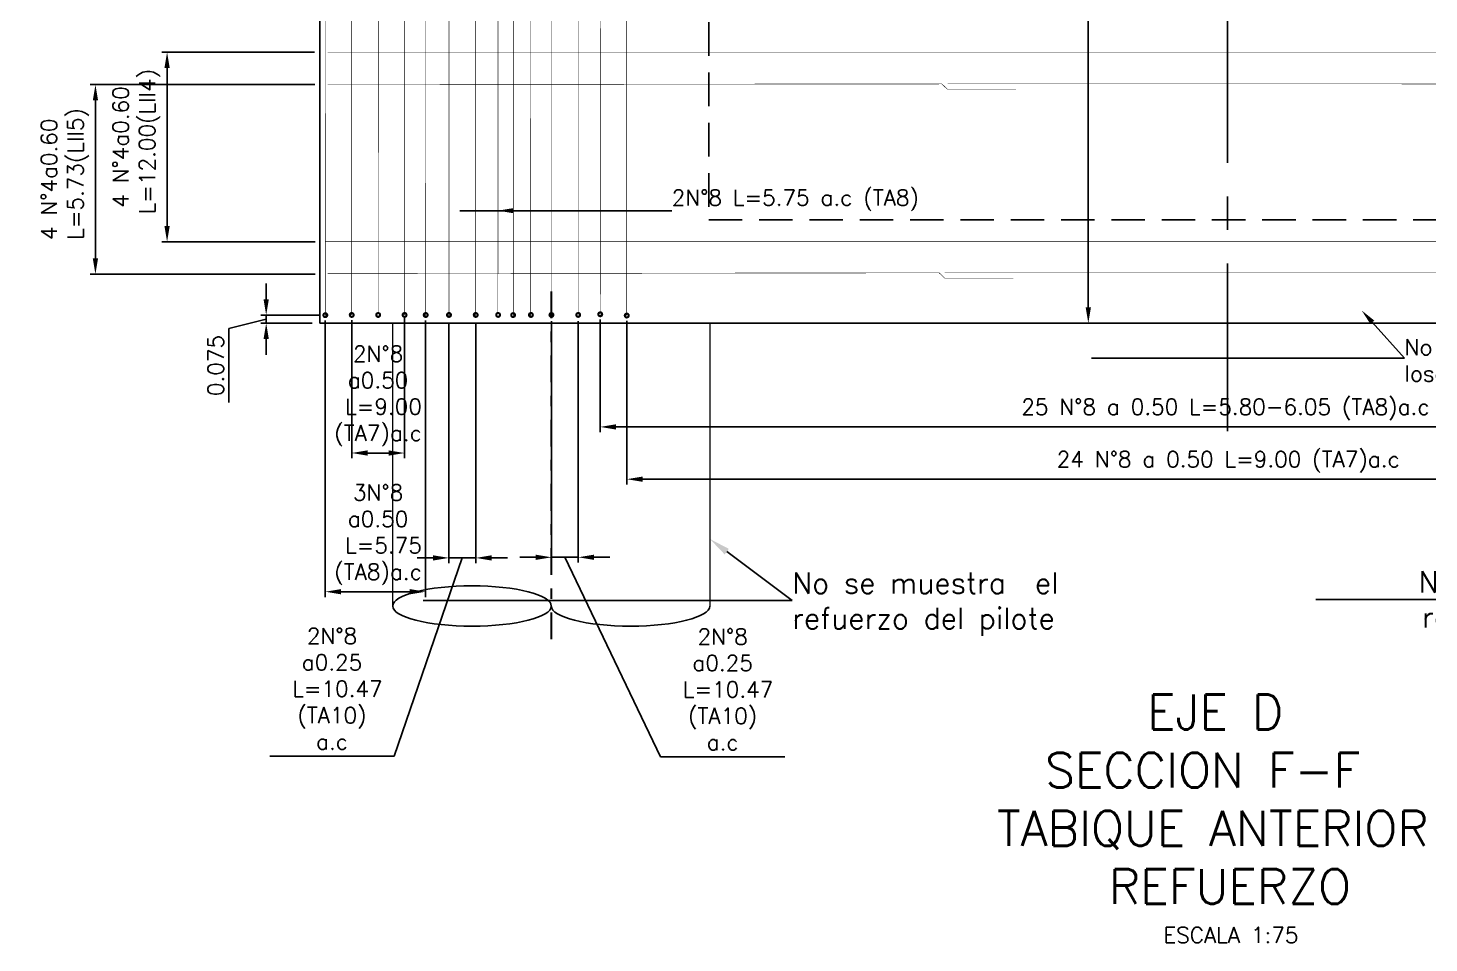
# Model space of a CAD drawing. Header units: metres. Extents: x 1080594 to 1081411, y 976871 to 977162.
# Drawn here: x 1081193.12 to 1081206.38, y 977086.49 to 977095.15 of the extents above; entities that cross this region are included whole.
import ezdxf
from ezdxf import colors
from ezdxf.entities.mleader import LeaderData, LeaderLine
from ezdxf.math import Vec2, Vec3

# ---------------------------------------------------------------- set-up
doc = ezdxf.new("R2010")
doc.units = ezdxf.units.M
doc.header["$LTSCALE"] = 25.4
for name, pattern in [('CENTER', [2, 1.25, -0.25, 0.25, -0.25]), ('DASHDOT', [1, 0.5, -0.25, 0, -0.25]), ('HIDDEN', [0.375, 0.25, -0.125])]:
    doc.linetypes.add(name, pattern=pattern)
for name, color, linetype in [('CONTRAPESO', 3, 'Continuous'), ('COT', 1, 'Continuous'), ('DIMCONTRAPESO', 1, 'Continuous'), ('EJE VIA', 10, 'CENTER'), ('PROY', 9, 'HIDDEN'), ('REF', 6, 'Continuous'), ('REGL175', 7, 'Continuous')]:
    doc.layers.add(name, color=color, linetype=linetype)
for name, color, linetype, lineweight in [('COTA', 1, 'Continuous', 30), ('COTACIM', 20, 'Continuous', 5), ('EJEPILOTE', 145, 'DASHDOT', 30), ('OTROS', 8, 'Continuous', 5)]:
    doc.layers.add(name, color=color, linetype=linetype, lineweight=lineweight)
doc.styles.add('romans', font='romans.shx')
doc.dimstyles.new('Copy 75', dxfattribs={"dimtxt": 0.15, "dimasz": 0.15, "dimexe": 0.05, "dimexo": 0.05, "dimgap": 0.05, "dimtad": 1, "dimzin": 0, "dimdsep": 46, "dimtxsty": 'romans', "dimcen": 0.002, "dimclrd": 1, "dimclre": 1, "dimclrt": 3, "dimadec": 4, "dimazin": 0, "dimtfac": 1, "dimtofl": 0, "dimtmove": 1, "dimatfit": 3, "dimfxl": 1, "dimtolj": 1, "dimtzin": 0, "dimarcsym": 1})

# ---------------------------------------------------------------- blocks, each defined once
blk = doc.blocks.new('*D1311')
at = {"layer": 'COTA', "color": 1, "lineweight": -2, "transparency": 16777216}
for p, q in [((1081198.533, 977092.395), (1081198.533, 977091.329)), ((1081210.367, 977092.385), (1081210.367, 977091.329)), ((1081198.683, 977091.379), (1081210.217, 977091.379))]:
    blk.add_line(p, q, dxfattribs=at)
at = {"layer": 'COTA', "color": 1, "transparency": 16777216}
for points in [[(1081198.683, 977091.404), (1081198.683, 977091.354), (1081198.533, 977091.379)], [(1081210.217, 977091.404), (1081210.217, 977091.354), (1081210.367, 977091.379)]]:
    blk.add_solid(points, dxfattribs=at)
at = {"layer": 'Defpoints', "color": 0, "transparency": 16777216}
for p in [(1081198.533, 977092.445), (1081210.367, 977092.435), (1081210.367, 977091.379)]:
    blk.add_point(p, dxfattribs=at)
at = {"layer": 'COTA', "color": 3, "transparency": 16777216, "insert": (1081204.45, 977091.544), "char_height": 0.15, "attachment_point": 5, "style": 'romans'}
blk.add_mtext('\\A1;25 N°8 a 0.50 L=5.80-6.05 (TA8){\\A0;a.c}', dxfattribs=at)
blk = doc.blocks.new('*D1312')
at = {"layer": 'COTA', "color": 1, "lineweight": -2, "transparency": 16777216}
for p, q in [((1081198.784, 977092.383), (1081198.784, 977090.834)), ((1081210.171, 977092.387), (1081210.171, 977090.834)), ((1081198.934, 977090.884), (1081210.021, 977090.884))]:
    blk.add_line(p, q, dxfattribs=at)
at = {"layer": 'COTA', "color": 1, "transparency": 16777216}
for points in [[(1081198.934, 977090.909), (1081198.934, 977090.859), (1081198.784, 977090.884)], [(1081210.021, 977090.909), (1081210.021, 977090.859), (1081210.171, 977090.884)]]:
    blk.add_solid(points, dxfattribs=at)
at = {"layer": 'Defpoints', "color": 0, "transparency": 16777216}
for p in [(1081198.784, 977092.433), (1081210.171, 977092.437), (1081210.171, 977090.884)]:
    blk.add_point(p, dxfattribs=at)
at = {"layer": 'COTA', "color": 3, "transparency": 16777216, "insert": (1081204.477, 977091.048), "char_height": 0.15, "attachment_point": 5, "style": 'romans'}
blk.add_mtext('\\A1;24 N°8 a 0.50 L=9.00 (TA7){\\A0;a.c}', dxfattribs=at)
blk = doc.blocks.new('*D1263')
at = {"layer": 'Defpoints', "color": 0, "transparency": 16777216}
for p in [(1081197.102, 977092.412), (1081197.355, 977092.412), (1081197.355, 977090.139)]:
    blk.add_point(p, dxfattribs=at)
at = {"layer": 'DIMCONTRAPESO', "color": 1, "lineweight": -2, "transparency": 16777216}
for p, q in [((1081197.102, 977092.362), (1081197.102, 977090.089)), ((1081197.355, 977092.362), (1081197.355, 977090.089)), ((1081197.228, 977090.139), (1081196.584, 977088.261)), ((1081196.952, 977090.139), (1081196.802, 977090.139)), ((1081197.102, 977090.139), (1081197.355, 977090.139)), ((1081197.505, 977090.139), (1081197.655, 977090.139)), ((1081196.584, 977088.261), (1081195.405, 977088.261))]:
    blk.add_line(p, q, dxfattribs=at)
at = {"layer": 'DIMCONTRAPESO', "color": 1, "transparency": 16777216}
for points in [[(1081196.952, 977090.164), (1081196.952, 977090.114), (1081197.102, 977090.139)], [(1081197.505, 977090.164), (1081197.505, 977090.114), (1081197.355, 977090.139)]]:
    blk.add_solid(points, dxfattribs=at)
at = {"layer": 'DIMCONTRAPESO', "color": 3, "transparency": 16777216, "insert": (1081195.995, 977088.9), "char_height": 0.15, "attachment_point": 5, "style": 'romans', "bg_fill": 3, "box_fill_scale": 1.1, "bg_fill_color": 256, "bg_fill_true_color": 13158600, "bg_fill_transparency": 0}
blk.add_mtext('\\A1;2N°8\\Pa0.25\\P L=10.47\\P(TA10)\\P{\\A0;a.c}', dxfattribs=at)
blk = doc.blocks.new('*D1264')
at = {"layer": 'Defpoints', "color": 0, "transparency": 16777216}
for p in [(1081198.072, 977092.431), (1081198.325, 977092.431), (1081198.325, 977090.145)]:
    blk.add_point(p, dxfattribs=at)
at = {"layer": 'DIMCONTRAPESO', "color": 1, "lineweight": -2, "transparency": 16777216}
for p, q in [((1081198.072, 977092.381), (1081198.072, 977090.095)), ((1081198.325, 977092.381), (1081198.325, 977090.095)), ((1081197.922, 977090.145), (1081197.772, 977090.145)), ((1081198.072, 977090.145), (1081198.325, 977090.145)), ((1081198.198, 977090.145), (1081199.103, 977088.255)), ((1081198.475, 977090.145), (1081198.625, 977090.145)), ((1081199.103, 977088.255), (1081200.281, 977088.255))]:
    blk.add_line(p, q, dxfattribs=at)
at = {"layer": 'DIMCONTRAPESO', "color": 1, "transparency": 16777216}
for points in [[(1081197.922, 977090.17), (1081197.922, 977090.12), (1081198.072, 977090.145)], [(1081198.475, 977090.17), (1081198.475, 977090.12), (1081198.325, 977090.145)]]:
    blk.add_solid(points, dxfattribs=at)
at = {"layer": 'DIMCONTRAPESO', "color": 3, "transparency": 16777216, "insert": (1081199.692, 977088.894), "char_height": 0.15, "attachment_point": 5, "style": 'romans', "bg_fill": 3, "box_fill_scale": 1.1, "bg_fill_color": 256, "bg_fill_true_color": 13158600, "bg_fill_transparency": 0}
blk.add_mtext('\\A1;2N°8\\Pa0.25\\P L=10.47\\P(TA10)\\P{\\A0;a.c}', dxfattribs=at)
blk = doc.blocks.new('*D1273')
at = {"layer": 'Defpoints', "color": 0, "transparency": 16777216}
for p in [(1081196.182, 977092.439), (1081196.681, 977092.457), (1081196.681, 977091.132)]:
    blk.add_point(p, dxfattribs=at)
at = {"layer": 'DIMCONTRAPESO', "color": 1, "lineweight": -2, "transparency": 16777216}
for p, q in [((1081196.182, 977092.389), (1081196.182, 977091.082)), ((1081196.681, 977092.407), (1081196.681, 977091.082)), ((1081196.332, 977091.132), (1081196.531, 977091.132))]:
    blk.add_line(p, q, dxfattribs=at)
at = {"layer": 'DIMCONTRAPESO', "color": 1, "transparency": 16777216}
for points in [[(1081196.332, 977091.157), (1081196.332, 977091.107), (1081196.182, 977091.132)], [(1081196.531, 977091.157), (1081196.531, 977091.107), (1081196.681, 977091.132)]]:
    blk.add_solid(points, dxfattribs=at)
at = {"layer": 'DIMCONTRAPESO', "color": 3, "transparency": 16777216, "insert": (1081196.431, 977091.671), "char_height": 0.15, "attachment_point": 5, "style": 'romans'}
blk.add_mtext('\\A1;2N°8\\Pa0.50\\P L=9.00\\P(TA7){\\A0;a.c}', dxfattribs=at)
blk = doc.blocks.new('*D1274')
at = {"layer": 'Defpoints', "color": 0, "transparency": 16777216}
for p in [(1081195.931, 977092.436), (1081196.881, 977092.436), (1081196.881, 977089.819)]:
    blk.add_point(p, dxfattribs=at)
at = {"layer": 'DIMCONTRAPESO', "color": 1, "lineweight": -2, "transparency": 16777216}
for p, q in [((1081195.931, 977092.386), (1081195.931, 977089.769)), ((1081196.881, 977092.386), (1081196.881, 977089.769)), ((1081196.081, 977089.819), (1081196.731, 977089.819))]:
    blk.add_line(p, q, dxfattribs=at)
at = {"layer": 'DIMCONTRAPESO', "color": 1, "transparency": 16777216}
for points in [[(1081196.081, 977089.844), (1081196.081, 977089.794), (1081195.931, 977089.819)], [(1081196.731, 977089.844), (1081196.731, 977089.794), (1081196.881, 977089.819)]]:
    blk.add_solid(points, dxfattribs=at)
at = {"layer": 'DIMCONTRAPESO', "color": 3, "transparency": 16777216, "insert": (1081196.431, 977090.358), "char_height": 0.15, "attachment_point": 5, "style": 'romans'}
blk.add_mtext('\\A1;3N°8\\Pa0.50\\P L=5.75\\P(TA8){\\A0;a.c}', dxfattribs=at)
blk = doc.blocks.new('*D1252')
at = {"layer": 'Defpoints', "color": 0, "transparency": 16777216}
for p in [(1081194.434, 977094.925), (1081195.88, 977094.925), (1081195.887, 977093.131)]:
    blk.add_point(p, dxfattribs=at)
at = {"layer": 'DIMCONTRAPESO', "color": 1, "lineweight": -2, "transparency": 16777216}
for p, q in [((1081195.83, 977094.925), (1081194.384, 977094.925)), ((1081194.434, 977093.281), (1081194.434, 977094.775)), ((1081195.837, 977093.131), (1081194.384, 977093.131))]:
    blk.add_line(p, q, dxfattribs=at)
at = {"layer": 'DIMCONTRAPESO', "color": 1, "transparency": 16777216}
for points in [[(1081194.409, 977094.775), (1081194.459, 977094.775), (1081194.434, 977094.925)], [(1081194.409, 977093.281), (1081194.459, 977093.281), (1081194.434, 977093.131)]]:
    blk.add_solid(points, dxfattribs=at)
at = {"layer": 'DIMCONTRAPESO', "color": 3, "transparency": 16777216, "insert": (1081194.145, 977094.028), "char_height": 0.15, "attachment_point": 5, "rotation": 90, "style": 'romans'}
blk.add_mtext('\\A1;4 N°4a0.60\\P L=12.00(LII4)', dxfattribs=at)
blk = doc.blocks.new('*D1253')
at = {"layer": 'Defpoints', "color": 0, "transparency": 16777216}
for p in [(1081193.756, 977094.619), (1081195.881, 977094.619), (1081195.887, 977092.825)]:
    blk.add_point(p, dxfattribs=at)
at = {"layer": 'DIMCONTRAPESO', "color": 1, "lineweight": -2, "transparency": 16777216}
for p, q in [((1081195.831, 977094.619), (1081193.706, 977094.619)), ((1081193.756, 977092.975), (1081193.756, 977094.469)), ((1081195.837, 977092.825), (1081193.706, 977092.825))]:
    blk.add_line(p, q, dxfattribs=at)
at = {"layer": 'DIMCONTRAPESO', "color": 1, "transparency": 16777216}
for points in [[(1081193.731, 977094.469), (1081193.781, 977094.469), (1081193.756, 977094.619)], [(1081193.731, 977092.975), (1081193.781, 977092.975), (1081193.756, 977092.825)]]:
    blk.add_solid(points, dxfattribs=at)
at = {"layer": 'DIMCONTRAPESO', "color": 3, "transparency": 16777216, "insert": (1081193.467, 977093.722), "char_height": 0.15, "attachment_point": 5, "rotation": 90, "style": 'romans'}
blk.add_mtext('\\A1;4 N°4a0.60\\P L=5.73(LII5)', dxfattribs=at)
blk = doc.blocks.new('*D1243')
at = {"layer": 'COTA', "color": 1, "lineweight": -2, "transparency": 16777216}
for p, q in [((1081204.42, 977104.956), (1081203.102, 977104.956)), ((1081203.152, 977104.806), (1081203.152, 977092.511)), ((1081204.42, 977092.361), (1081203.102, 977092.361))]:
    blk.add_line(p, q, dxfattribs=at)
at = {"layer": 'COTA', "color": 1, "transparency": 16777216}
for points in [[(1081203.127, 977104.806), (1081203.177, 977104.806), (1081203.152, 977104.956)], [(1081203.127, 977092.511), (1081203.177, 977092.511), (1081203.152, 977092.361)]]:
    blk.add_solid(points, dxfattribs=at)
at = {"layer": 'Defpoints', "color": 0, "transparency": 16777216}
for p in [(1081204.47, 977104.956), (1081203.152, 977092.361), (1081204.47, 977092.361)]:
    blk.add_point(p, dxfattribs=at)
at = {"layer": 'COTA', "color": 3, "transparency": 16777216, "insert": (1081203.027, 977098.659), "char_height": 0.15, "attachment_point": 5, "rotation": 90, "style": 'romans'}
blk.add_mtext('\\A1;12.595', dxfattribs=at)
blk = doc.blocks.new('*D1231')
at = {"layer": 'Defpoints', "color": 0, "transparency": 16777216}
for p in [(1081195.372, 977092.362), (1081195.857, 977092.362), (1081195.931, 977092.436)]:
    blk.add_point(p, dxfattribs=at)
at = {"layer": 'DIMCONTRAPESO', "color": 1, "lineweight": -2, "transparency": 16777216}
for p, q in [((1081195.372, 977092.586), (1081195.372, 977092.736)), ((1081195.372, 977092.399), (1081195.02, 977092.31)), ((1081195.881, 977092.436), (1081195.322, 977092.436)), ((1081195.807, 977092.362), (1081195.322, 977092.362)), ((1081195.372, 977092.436), (1081195.372, 977092.362)), ((1081195.02, 977092.31), (1081195.02, 977091.61)), ((1081195.372, 977092.212), (1081195.372, 977092.062))]:
    blk.add_line(p, q, dxfattribs=at)
at = {"layer": 'DIMCONTRAPESO', "color": 1, "transparency": 16777216}
for points in [[(1081195.347, 977092.586), (1081195.397, 977092.586), (1081195.372, 977092.436)], [(1081195.347, 977092.212), (1081195.397, 977092.212), (1081195.372, 977092.362)]]:
    blk.add_solid(points, dxfattribs=at)
at = {"layer": 'DIMCONTRAPESO', "color": 3, "transparency": 16777216, "insert": (1081194.895, 977091.96), "char_height": 0.15, "attachment_point": 5, "rotation": 90, "style": 'romans'}
blk.add_mtext('\\A1;0.075', dxfattribs=at)

msp = doc.modelspace()

# ---------------------------------------------------------------- linework, layer by layer
at = {"layer": 'CONTRAPESO'}
msp.add_lwpolyline([(1081213.053286, 977105.128104), (1081195.880155, 977104.784641), (1081195.880155, 977095.361738), (1081195.880155, 977095.361738), (1081195.880155, 977092.361738), (1081213.060155, 977092.361144), (1081213.060155, 977095.361144), (1081213.060155, 977095.361738)], close=True, dxfattribs=at)
at = {"layer": 'COT'}
msp.add_ellipse((1081197.319894, 977089.683842), major_axis=(0.750261, 0), ratio=0.25438133, dxfattribs=at)
msp.add_ellipse((1081198.820415, 977089.683842), major_axis=(0.750261, 0), ratio=0.25438133, start_param=3.141592654, end_param=6.283185307, dxfattribs=at)
at = {"layer": 'EJE VIA', "ltscale": 0.05}
msp.add_lwpolyline([(1081204.470155, 977105.626041), (1081204.470155, 977091.108018)], dxfattribs=at)
at = {"layer": 'EJEPILOTE', "ltscale": 0.02}
msp.add_line((1081198.071516, 977089.369517), (1081198.071516, 977092.660485), dxfattribs=at)
at = {"layer": 'OTROS'}
msp.add_line((1081196.778032, 977089.551839), (1081196.778032, 977089.551453), dxfattribs=at)
msp.add_lwpolyline([(1081196.569634, 977089.683842), (1081196.569634, 977092.361738), (1081199.570676, 977092.361738), (1081199.570676, 977089.683842)], dxfattribs=at)
at = {"layer": 'PROY', "color": 252, "ltscale": 0.05}
msp.add_lwpolyline([(1081209.380102, 977095.337473), (1081209.38004, 977104.454519), (1081199.558686, 977104.258092), (1081199.560195, 977093.337473), (1081209.380142, 977093.337473), (1081209.380102, 977095.337473)], dxfattribs=at)
at = {"layer": 'REF', "ltscale": 0.1, "const_width": 0.005}
for points in [[(1081197.101887, 977092.411738), (1081197.102763, 977101.984717), (1081197.102763, 977101.984717)], [(1081197.355101, 977101.990785), (1081197.355101, 977092.411738), (1081197.355101, 977092.411738)], [(1081198.071556, 977092.431131), (1081198.072433, 977101.9881), (1081198.072433, 977101.9881)], [(1081198.324771, 977101.988626), (1081198.324771, 977092.431131), (1081198.324771, 977092.431131)], [(1081198.324771, 977101.988626), (1081198.324771, 977092.431131), (1081198.324771, 977092.431131)], [(1081196.181586, 977092.438738), (1081196.181507, 977100.990041), (1081196.181507, 977100.990041)], [(1081196.681586, 977092.438738), (1081196.681508, 977100.988416), (1081196.681508, 977100.988416)], [(1081195.983841, 977097.74207), (1081195.983841, 977096.19207), (1081195.933934, 977096.121177), (1081195.931183, 977092.41844)], [(1081196.483841, 977097.74207), (1081196.483841, 977096.19207), (1081196.433934, 977096.121177), (1081196.431212, 977092.456549)], [(1081196.933841, 977097.74207), (1081196.933841, 977096.19207), (1081196.883934, 977096.121177), (1081196.881185, 977092.420185)], [(1081195.955155, 977094.925723), (1081207.144777, 977094.925723)], [(1081202.468211, 977094.575203), (1081201.818211, 977094.575203), (1081201.76555, 977094.625522), (1081195.955155, 977094.619374)], [(1081212.985155, 977094.625129), (1081201.820533, 977094.625723)], [(1081195.930155, 977093.131506), (1081207.119777, 977093.131506)], [(1081202.442998, 977092.787337), (1081201.792998, 977092.787337), (1081201.740337, 977092.837655), (1081195.955155, 977092.829051)], [(1081212.985155, 977092.837262), (1081201.793673, 977092.837655)]]:
    msp.add_lwpolyline(points, dxfattribs=at)
at = {"layer": 'REF', "ltscale": 0.1, "const_width": 0.02}
for points in [[(1081195.94941, 977092.436438, -1), (1081195.91341, 977092.436438, -1)], [(1081196.163586, 977092.438738, 1), (1081196.199586, 977092.438738, 1)]]:
    msp.add_lwpolyline(points, format="xyb", close=True, dxfattribs=at)

# ---------------------------------------------------------------- texts
at = {"layer": 'REGL175', "insert": (1081196.494562, 977088.844802), "char_height": 0.33, "width": 14.49150363, "attachment_point": 1, "style": 'romans'}
msp.add_mtext('\\pi7.2152;{\\C0;EJE D\\P\\pi6.2487;SECCION F-F \\P\\pi5.7922;TABIQUE ANTERIOR\\P\\pi6.8529;REFUERZO\\P\\pi7.3672;\\H0.45455x;\\C3;ESCALA 1:75}', dxfattribs=at)

# ---------------------------------------------------------------- dimensions: what is measured, and where the dimension line sits
at = {"layer": 'COTA', "color": 2}
dim = msp.add_linear_dim(base=(1081203.15238, 977092.361441), p1=(1081204.470155, 977104.956441), p2=(1081204.470155, 977092.361441), angle=90, dimstyle='Copy 75', override={"dimdec": 3}, dxfattribs=at)
dim.commit()
dim.dimension.update_dxf_attribs({"geometry": '*D1243', "text_midpoint": (1081203.02738, 977098.658941)})
at = {"layer": 'COTA'}
for base, p1, p2, text, picture, middle in [((1081210.366607, 977091.379474), (1081198.533322, 977092.445081), (1081210.366607, 977092.435037), '25 N°8 a 0.50 L=5.80-6.05 (TA8){\\A0;a.c}', '*D1311', (1081204.449964, 977091.54376)), ((1081210.170559, 977090.883633), (1081198.784151, 977092.432902), (1081210.170559, 977092.437049), '24 N°8 a 0.50 L=9.00 (TA7){\\A0;a.c}', '*D1312', (1081204.477355, 977091.047919))]:
    dim = msp.add_linear_dim(base=base, p1=p1, p2=p2, text=text, dimstyle='Copy 75', dxfattribs=at)
    dim.commit()
    dim.dimension.update_dxf_attribs({"geometry": picture, "text_midpoint": middle})
at = {"layer": 'DIMCONTRAPESO'}
for base, p1, p2, text, picture, middle in [((1081194.434299, 977094.925157), (1081195.886505, 977093.13094), (1081195.880155, 977094.925157), '4 N°4a0.60\\P L=12.00(LII4)', '*D1252', (1081194.434299, 977094.028048)), ((1081193.756256, 977094.618809), (1081195.886901, 977092.824592), (1081195.880551, 977094.618809), '4 N°4a0.60\\P L=5.73(LII5)', '*D1253', (1081193.756256, 977093.7217))]:
    dim = msp.add_linear_dim(base=base, p1=p1, p2=p2, angle=90, text=text, dimstyle='Copy 75', dxfattribs=at)
    dim.commit()
    dim.dimension.update_dxf_attribs({"geometry": picture, "text_midpoint": middle, "dimtype": 160})

# ---------------------------------------------------------------- leaders
at = {"layer": 'COTACIM'}
ml = msp.add_multileader_mtext('Standard', dxfattribs=at)
ml.set_content('2N°8 L=5.75 a.c ({\\A1;TA8})', color=3, style='romans')
ml.set_leader_properties(color=256)
ml.build(insert=Vec2(0, 0))
ml.multileader.update_dxf_attribs({"text_left_attachment_type": 6, "text_right_attachment_type": 6, "dogleg_length": 0, "arrow_head_size": 0.15})
ctx = ml.context
ctx.base_point, ctx.char_height, ctx.arrow_head_size, ctx.landing_gap_size, ctx.plane_origin = Vec3(1081199.210244, 977093.423872), 0.15, 0.15, 0, Vec3(1081200.364711, 977092.196303)
ctx.left_attachment, ctx.right_attachment = 6, 6
notes = []
notes.append((ctx, [(0, (1, 1, 0), (1081199.210244, 977093.423872), (1, 0), 0, [(1, [(1081197.565467, 977093.425794), (1081197.875369, 977093.425413)], 0, [])])]))
ctx.mtext.insert, ctx.mtext.width, ctx.mtext.flow_direction = Vec3(1081199.210244, 977093.623872), 2.80073179, 5
ml = msp.add_multileader_mtext('Standard', dxfattribs=at)
ml.set_content('No se muestra el refuerzo de la\\Plosa inferior', color=3, style='romans')
ml.set_leader_properties(color=256)
ml.build(insert=Vec2(0, 0))
ml.multileader.update_dxf_attribs({"text_left_attachment_type": 6, "text_right_attachment_type": 6, "dogleg_length": 0, "arrow_head_size": 0.15})
ctx = ml.context
ctx.base_point, ctx.char_height, ctx.arrow_head_size, ctx.landing_gap_size, ctx.plane_origin = Vec3(1081206.145262, 977092.029074), 0.15, 0.15, 0, Vec3(1081206.136921, 977090.418484)
ctx.left_attachment, ctx.right_attachment = 6, 6
notes.append((ctx, [(0, (1, 1, 0), (1081206.145262, 977092.029074), (1, 0), 0, [(0, [(1081205.739536, 977092.480884)], 0, [])])]))
ctx.mtext.insert, ctx.mtext.width, ctx.mtext.flow_direction = Vec3(1081206.145262, 977092.209074), 4.21185818, 5
ml = msp.add_multileader_mtext('Standard', dxfattribs=at)
ml.set_content('No se muestra  el refuerzo del pilote', color=3, style='romans')
ml.set_leader_properties(color=1)
ml.build(insert=Vec2(0, 0))
ml.multileader.update_dxf_attribs({"text_left_attachment_type": 6, "text_right_attachment_type": 6, "dogleg_length": 0, "arrow_head_size": 0.2})
ctx = ml.context
ctx.base_point, ctx.char_height, ctx.arrow_head_size, ctx.landing_gap_size, ctx.plane_origin = Vec3(1081205.881845, 977089.746149), 0.2, 0.2, 0, Vec3(1081204.196046, 977089.130081)
ctx.left_attachment, ctx.right_attachment, ctx.text_align_type = 6, 6, 2
notes.append((ctx, [(1, (1, 1, 0), (1081208.79613, 977089.746149), (-1, 0), 0, [(0, [(1081209.514307, 977090.330103)], 0, [])])]))
ctx.mtext.insert, ctx.mtext.width, ctx.mtext.alignment, ctx.mtext.flow_direction = Vec3(1081208.79613, 977090.012816), 3.45605072, 3, 5
for ctx, leaders in notes:
    for number, flags, end, landing, length, lines in leaders:
        leader = LeaderData()
        leader.index, (leader.has_last_leader_line, leader.has_dogleg_vector, leader.attachment_direction) = number, flags
        leader.last_leader_point, leader.dogleg_vector, leader.dogleg_length = Vec3(end), Vec3(landing), length
        for number, points, colour, breaks in lines:
            line = LeaderLine()
            line.index, line.vertices, line.color, line.breaks = number, Vec3.list(points), colors.encode_raw_color(colour), breaks
            leader.lines.append(line)
        ctx.leaders.append(leader)

# ---------------------------------------------------------------- next in the draw order: dimensions: what is measured, and where the dimension line sits
at = {"layer": 'DIMCONTRAPESO', "color": 2}
for base, p1, p2, picture, middle in [((1081197.355101, 977090.139388), (1081197.101887, 977092.411738), (1081197.355101, 977092.411738), '*D1263', (1081196.533976, 977088.260569)), ((1081198.324771, 977090.14487), (1081198.071556, 977092.431131), (1081198.324771, 977092.431131), '*D1264', (1081199.152815, 977088.255092))]:
    dim = msp.add_linear_dim(base=base, p1=p1, p2=p2, text='2N°8\\Pa0.25\\P L=10.47\\P(TA10)\\P{\\A0;a.c}', dimstyle='Copy 75', override={"dimtfill": 1}, dxfattribs=at)
    dim.commit()
    dim.dimension.update_dxf_attribs({"geometry": picture, "text_midpoint": middle, "dimtype": 160})

# ---------------------------------------------------------------- next in the draw order: linework, layer by layer
at = {"layer": 'REF', "ltscale": 0.1, "const_width": 0.005}
for points in [[(1081198.784151, 977092.432902), (1081198.784072, 977100.983832), (1081198.784072, 977100.983832)], [(1081197.710997, 977092.421115), (1081197.710917, 977100.971087), (1081197.710917, 977100.971087)], [(1081197.617168, 977097.74207), (1081197.617168, 977096.217388), (1081197.567262, 977096.146495), (1081197.564541, 977092.456594)], [(1081197.927069, 977097.732477), (1081197.927069, 977096.226901), (1081197.877162, 977096.156008), (1081197.874424, 977092.420949)], [(1081198.585753, 977097.750712), (1081198.585753, 977096.245136), (1081198.535846, 977096.174243), (1081198.533099, 977092.427082)]]:
    msp.add_lwpolyline(points, dxfattribs=at)
at = {"layer": 'REF', "ltscale": 0.1, "const_width": 0.02}
for points in [[(1081196.413564, 977092.438552, 1), (1081196.449564, 977092.438552, 1)], [(1081196.663586, 977092.438743, 1), (1081196.699586, 977092.438743, 1)], [(1081196.863564, 977092.438181, 1), (1081196.899564, 977092.438181, 1)], [(1081197.08391, 977092.43865, 1), (1081197.11991, 977092.43865, 1)], [(1081197.337103, 977092.438738, 1), (1081197.373103, 977092.438738, 1)], [(1081197.548923, 977092.438753, 1), (1081197.584923, 977092.438753, 1)], [(1081197.690886, 977092.437603, 1), (1081197.726886, 977092.437603, 1)], [(1081197.859062, 977092.438754, 1), (1081197.895062, 977092.438754, 1)], [(1081198.053518, 977092.438738, 1), (1081198.089518, 977092.438738, 1)], [(1081198.306773, 977092.438738, 1), (1081198.342773, 977092.438738, 1)], [(1081198.515322, 977092.445081, 1), (1081198.551322, 977092.445081, 1)], [(1081198.766151, 977092.432902, 1), (1081198.802151, 977092.432902, 1)]]:
    msp.add_lwpolyline(points, format="xyb", close=True, dxfattribs=at)

# ---------------------------------------------------------------- next in the draw order: dimensions: what is measured, and where the dimension line sits
at = {"layer": 'DIMCONTRAPESO', "color": 2}
dim = msp.add_linear_dim(base=(1081195.37173, 977092.361738), p1=(1081195.931025, 977092.436438), p2=(1081195.857429, 977092.361738), angle=90, dimstyle='Copy 75', override={"dimdec": 3}, dxfattribs=at)
dim.commit()
dim.dimension.update_dxf_attribs({"geometry": '*D1231', "text_midpoint": (1081195.019858, 977092.259985), "dimtype": 160})
for base, p1, p2, text, picture, middle in [((1081196.881197, 977089.818653), (1081195.93141, 977092.436438), (1081196.881197, 977092.436476), '3N°8\\Pa0.50\\P L=5.75\\P(TA8){\\A0;a.c}', '*D1274', (1081196.43141, 977089.818653)), ((1081196.681493, 977091.131606), (1081196.181586, 977092.438738), (1081196.681493, 977092.456904), '2N°8\\Pa0.50\\P L=9.00\\P(TA7){\\A0;a.c}', '*D1273', (1081196.431493, 977091.131606))]:
    dim = msp.add_linear_dim(base=base, p1=p1, p2=p2, text=text, dimstyle='Copy 75', dxfattribs=at)
    dim.commit()
    dim.dimension.update_dxf_attribs({"geometry": picture, "text_midpoint": middle, "dimtype": 160})

# ---------------------------------------------------------------- next in the draw order: leaders
at = {"layer": 'COTACIM'}
ml = msp.add_multileader_mtext('Standard', dxfattribs=at)
ml.set_content('No se muestra  el refuerzo del pilote', color=3, style='romans')
ml.set_leader_properties(color=1)
ml.build(insert=Vec2(0, 0))
ml.multileader.update_dxf_attribs({"text_left_attachment_type": 6, "text_right_attachment_type": 6, "dogleg_length": 0, "arrow_head_size": 0.2})
ctx = ml.context
ctx.base_point, ctx.char_height, ctx.arrow_head_size, ctx.landing_gap_size, ctx.plane_origin = Vec3(1081200.349153, 977089.734502), 0.2, 0.2, 0, Vec3(1081198.663354, 977089.118434)
ctx.left_attachment, ctx.right_attachment = 6, 6
notes = []
notes.append((ctx, [(0, (1, 1, 0), (1081200.349153, 977089.734502), (1, 0), 0, [(0, [(1081199.570676, 977090.318456)], 0, [])])]))
ctx.mtext.insert, ctx.mtext.width, ctx.mtext.flow_direction = Vec3(1081200.349153, 977090.001169), 3.45605072, 5
for ctx, leaders in notes:
    for number, flags, end, landing, length, lines in leaders:
        leader = LeaderData()
        leader.index, (leader.has_last_leader_line, leader.has_dogleg_vector, leader.attachment_direction) = number, flags
        leader.last_leader_point, leader.dogleg_vector, leader.dogleg_length = Vec3(end), Vec3(landing), length
        for number, points, colour, breaks in lines:
            line = LeaderLine()
            line.index, line.vertices, line.color, line.breaks = number, Vec3.list(points), colors.encode_raw_color(colour), breaks
            leader.lines.append(line)
        ctx.leaders.append(leader)

doc.saveas('drawing.dxf')
